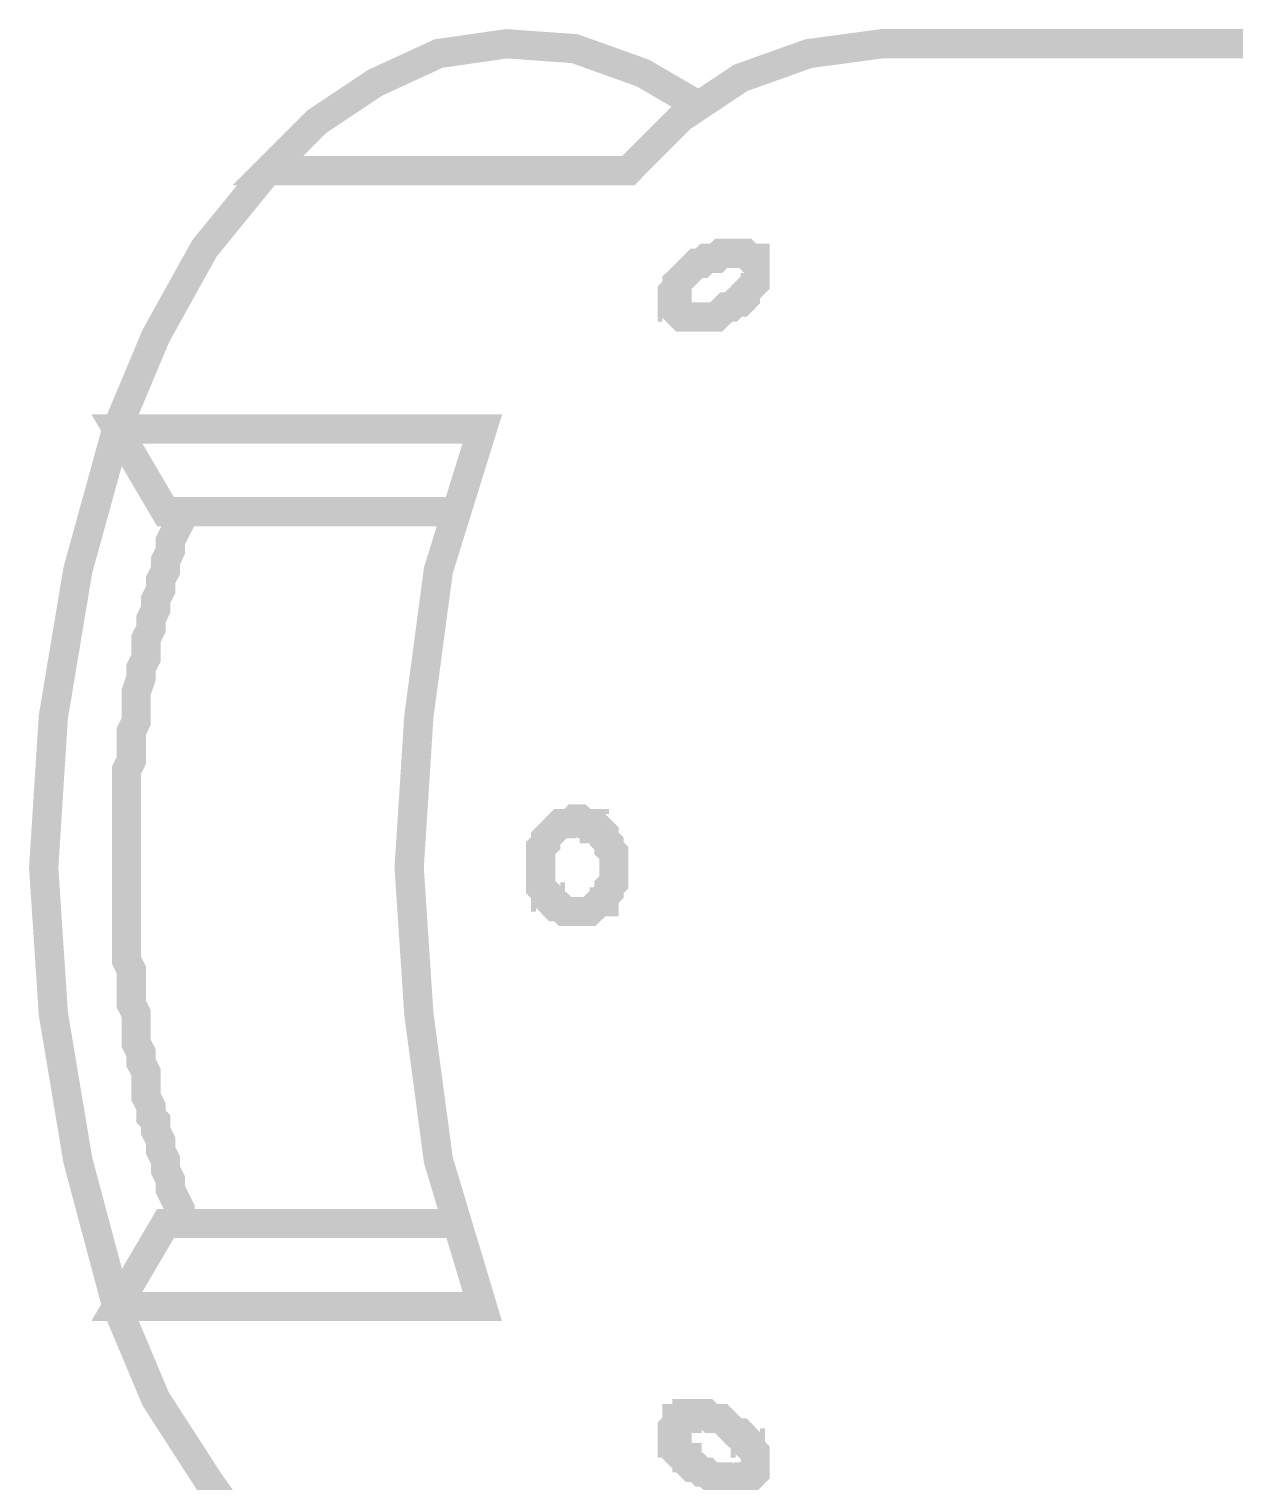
# Model space of a CAD drawing. Extents: x 0.1 to 11.6, y 0.3 to 16.2.
# Drawn here: x 4.955 to 5.3674, y 5.6167 to 6.1134 of the extents above; entities that cross this region are included whole.
import ezdxf

# ---------------------------------------------------------------- set-up
doc = ezdxf.new("R2010")
doc.units = 0
doc.header["$MEASUREMENT"] = 0

msp = doc.modelspace()

# ---------------------------------------------------------------- linework, layer by layer
at = {"color": 0, "const_width": 0.01}
for points in [[(5.29167, 6.10835), (5.24669, 6.10835), (5.22168, 6.10499), (5.19835, 6.09668), (5.17833, 6.08333), (5.16, 6.065), (5.03668, 6.065), (5.05333, 6.08165), (5.07335, 6.095), (5.095, 6.10499), (5.11833, 6.10835), (5.14165, 6.10667), (5.16499, 6.09831), (5.185, 6.08664)], [(5.83664, 6.10835), (5.31668, 6.10835), (5.315, 6.10835), (5.31332, 6.10835), (5.31168, 6.10835), (5.31, 6.10835), (5.30832, 6.10835), (5.30664, 6.10835), (5.30501, 6.10835), (5.30333, 6.10835), (5.30165, 6.10835), (5.30003, 6.10835), (5.29833, 6.10835), (5.29665, 6.10835), (5.29497, 6.10835), (5.29335, 6.10835), (5.29167, 6.10835), (5.28999, 6.10835), (5.28836, 6.10835), (5.28999, 6.10835), (5.29167, 6.10835), (5.29335, 6.10835), (5.29497, 6.10835), (5.29665, 6.10835), (5.29833, 6.10835), (5.30003, 6.10835), (5.30165, 6.10835), (5.30333, 6.10835)], [(5.03668, 6.065), (5.01497, 6.03836), (4.99832, 6.00836), (4.98503, 5.97667), (4.97168, 5.92833), (4.96332, 5.87831), (4.96001, 5.82667), (4.96332, 5.77669), (4.97168, 5.72667), (4.98503, 5.67665), (4.99832, 5.64501), (5.01665, 5.61664), (5.03668, 5.58832), (5.16, 5.58832), (5.17833, 5.57167), (5.19835, 5.55832), (5.22168, 5.55003), (5.24669, 5.54497), (5.29167, 5.54497)], [(5.09999, 5.70503), (5.00168, 5.70503), (4.98503, 5.67665), (5.11003, 5.67665), (5.095, 5.72667), (5.08832, 5.77669), (5.08501, 5.82667), (5.08832, 5.87831), (5.095, 5.92833), (5.11003, 5.97667), (4.98503, 5.97667), (5.00168, 5.94835), (5.09999, 5.94835)], [(5.00836, 5.70503), (5.00667, 5.70665), (5.00667, 5.71001), (5.00499, 5.71332), (5.00331, 5.71669), (5.00331, 5.72), (5.00168, 5.72331), (5.00168, 5.72667), (5, 5.72999), (5, 5.73335), (4.99832, 5.73665), (4.99832, 5.74001), (4.99669, 5.74164), (4.99669, 5.74501), (4.99501, 5.74832), (4.99501, 5.75168), (4.99501, 5.75667), (4.99333, 5.75999), (4.99333, 5.76335), (4.99164, 5.76665), (4.99164, 5.77001), (4.99164, 5.77333), (4.99164, 5.77669), (4.99001, 5.78), (4.99001, 5.78331), (4.99001, 5.78836), (4.99001, 5.79167), (4.98833, 5.79497), (4.98833, 5.79833), (4.98833, 5.80165), (4.98833, 5.80501), (4.98833, 5.80832), (4.98833, 5.81168), (4.98833, 5.81668), (4.98833, 5.81999), (4.98833, 5.82335), (4.98833, 5.82667), (4.98833, 5.83003), (4.98833, 5.83501), (4.98833, 5.83832), (4.98833, 5.84169), (4.98833, 5.845), (4.98833, 5.84831), (4.98833, 5.85167), (4.98833, 5.85667), (4.98833, 5.86003), (4.99001, 5.86333), (4.99001, 5.86664), (4.99001, 5.87001), (4.99001, 5.87332), (4.99164, 5.87668), (4.99164, 5.87999), (4.99164, 5.88336), (4.99164, 5.88667), (4.99333, 5.89165), (4.99333, 5.89501), (4.99501, 5.89833), (4.99501, 5.90169), (4.99501, 5.905), (4.99669, 5.90831), (4.99669, 5.91168), (4.99832, 5.91499), (4.99832, 5.91835), (5, 5.92165), (5, 5.92503), (5.00168, 5.92833), (5.00168, 5.93164), (5.00331, 5.935), (5.00331, 5.93832), (5.00499, 5.94168), (5.00667, 5.94499), (5.00667, 5.94667), (5.00836, 5.94835)]]:
    msp.add_lwpolyline(points, dxfattribs=at)
for points in [[(5.19667, 6.03668), (5.19835, 6.03668), (5.19997, 6.03668), (5.20167, 6.035), (5.20335, 6.035), (5.20335, 6.03331), (5.20335, 6.03168), (5.20335, 6.03), (5.20335, 6.02832), (5.20335, 6.02669), (5.20167, 6.02501), (5.19997, 6.02333), (5.19997, 6.02165), (5.19835, 6.02001), (5.19667, 6.02001), (5.19499, 6.01833), (5.19336, 6.01833), (5.19168, 6.01665), (5.19, 6.01497), (5.18832, 6.01497), (5.18668, 6.01497), (5.185, 6.01497), (5.18332, 6.01497), (5.18164, 6.01497), (5.18001, 6.01497), (5.17833, 6.01497), (5.17665, 6.01665), (5.17665, 6.01833), (5.17503, 6.01833), (5.17503, 6.02001), (5.17503, 6.02165), (5.17503, 6.02333), (5.17665, 6.02501), (5.17665, 6.02669), (5.17833, 6.02832), (5.18001, 6.03), (5.18164, 6.03168), (5.18332, 6.03331), (5.185, 6.03331), (5.18668, 6.035), (5.18832, 6.035), (5.19, 6.035), (5.19168, 6.03668), (5.19336, 6.03668), (5.19499, 6.03668), (5.19667, 6.03668)], [(5.14165, 5.84332), (5.14333, 5.84332), (5.14501, 5.84169), (5.14665, 5.84169), (5.14833, 5.84169), (5.14833, 5.84), (5.15001, 5.84), (5.15169, 5.83832), (5.15169, 5.83664), (5.15332, 5.83501), (5.15332, 5.83333), (5.155, 5.83165), (5.155, 5.83003), (5.155, 5.82835), (5.155, 5.82667), (5.155, 5.82497), (5.155, 5.82335), (5.155, 5.82167), (5.15332, 5.81999), (5.15332, 5.81836), (5.15169, 5.81668), (5.15169, 5.815), (5.15001, 5.815), (5.14833, 5.81332), (5.14665, 5.81168), (5.14501, 5.81168), (5.14333, 5.81168), (5.14165, 5.81168), (5.13997, 5.81168), (5.13835, 5.81168), (5.13667, 5.81332), (5.13499, 5.81332), (5.13336, 5.815), (5.13336, 5.81668), (5.13167, 5.81668), (5.13167, 5.81836), (5.12999, 5.81999), (5.12999, 5.82167), (5.12999, 5.82335), (5.12999, 5.82497), (5.12999, 5.82667), (5.12999, 5.82835), (5.12999, 5.83003), (5.12999, 5.83165), (5.12999, 5.83333), (5.13167, 5.83501), (5.13167, 5.83664), (5.13336, 5.83832), (5.13499, 5.84), (5.13667, 5.84169), (5.13835, 5.84169), (5.13997, 5.84169), (5.14165, 5.84332)], [(5.18332, 5.63997), (5.185, 5.63997), (5.18668, 5.63997), (5.18832, 5.63835), (5.19, 5.63835), (5.19168, 5.63835), (5.19336, 5.63667), (5.19499, 5.63499), (5.19667, 5.63336), (5.19835, 5.63336), (5.19997, 5.63167), (5.19997, 5.62999), (5.20167, 5.62999), (5.20167, 5.62831), (5.20335, 5.62668), (5.20335, 5.625), (5.20335, 5.62332), (5.20335, 5.62169), (5.20335, 5.62001), (5.20167, 5.61833), (5.19997, 5.61833), (5.19835, 5.61833), (5.19667, 5.61664), (5.19499, 5.61664), (5.19336, 5.61833), (5.19168, 5.61833), (5.19, 5.61833), (5.18832, 5.61833), (5.18668, 5.62001), (5.185, 5.62001), (5.18332, 5.62169), (5.18164, 5.62169), (5.18001, 5.62332), (5.18001, 5.625), (5.17833, 5.625), (5.17665, 5.62668), (5.17665, 5.62831), (5.17665, 5.62999), (5.17503, 5.62999), (5.17503, 5.63167), (5.17503, 5.63336), (5.17503, 5.63499), (5.17665, 5.63667), (5.17665, 5.63835), (5.17833, 5.63835), (5.18001, 5.63835), (5.18001, 5.63997), (5.18164, 5.63997), (5.18332, 5.63997)]]:
    msp.add_lwpolyline(points, close=True, dxfattribs=at)

doc.saveas('drawing.dxf')
